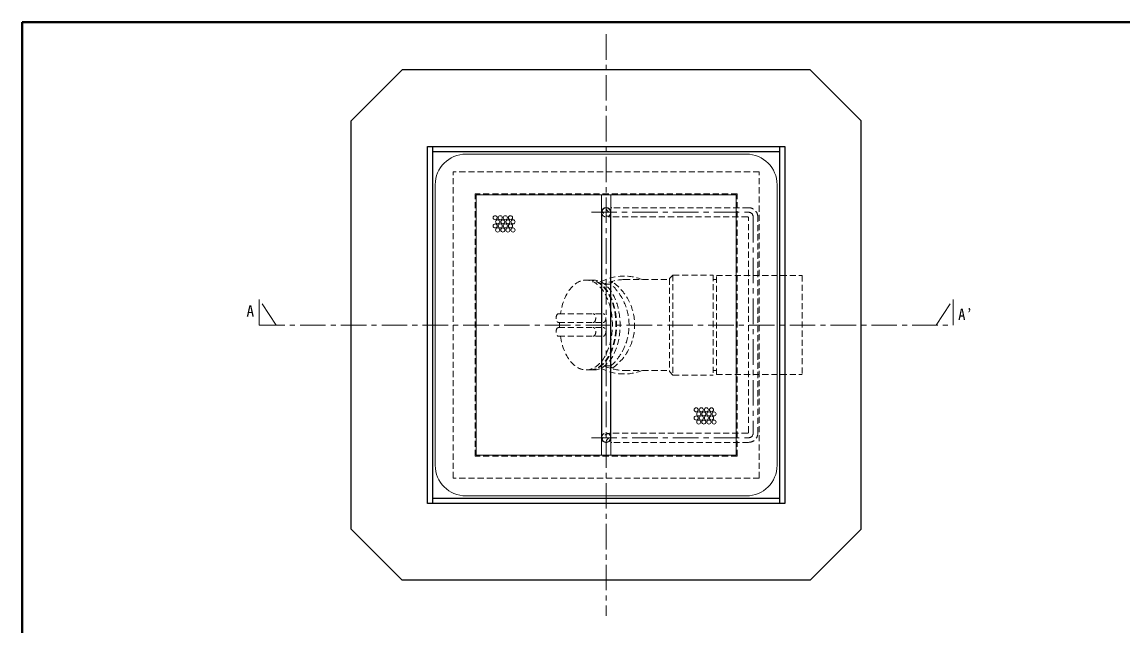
# Model space of a CAD drawing. Units: millimetres at full size, sheet at 1:5; details may follow other scales. Extents: x -1033 to 992, y -707 to 698.
# Drawn here: x -1033 to 46, y 106 to 698 of the extents above; entities that cross this region are included whole.
import ezdxf
from ezdxf.enums import TextEntityAlignment as Align

# ---------------------------------------------------------------- set-up
doc = ezdxf.new("R2010")
doc.units = ezdxf.units.MM
doc.header["$LTSCALE"] = 5
doc.linetypes.add('CHAIN1', pattern=[8, 5, -1, 1, -1])
doc.linetypes.add('DASHED1', pattern=[1.8, 1.2, -0.6])
doc.layers.add('0-0_ﾚｲﾔ1', color=7, linetype='Continuous', lineweight=18)
doc.styles.add('ＭＳ ゴシック', font='')
doc.styles.get('ＭＳ ゴシック').set_extended_font_data('MS Gothic')

msp = doc.modelspace()

# ---------------------------------------------------------------- linework, layer by layer
at = {"layer": '0-0_ﾚｲﾔ1', "color": 1, "lineweight": 40}
for p in [(-1032.676, -706.654), (992.324, 698.346)]:
    msp.add_line(p, (-1032.676, 698.346), dxfattribs=at)
at = {"layer": '0-0_ﾚｲﾔ1', "color": 4, "linetype": 'CHAIN1', "lineweight": 9}
for p, q in [((-460.176, 686.346), (-460.176, 116.346)), ((-474.676, 511.846), (-320.577, 511.846)), ((-316.077, 507.346), (-316.077, 295.346)), ((-783.51, 401.346), (-800.176, 426.346)), ((-136.843, 401.346), (-120.176, 426.346)), ((-120.176, 426.346), (-120.176, 401.346)), ((-474.676, 290.846), (-320.577, 290.846))]:
    msp.add_line(p, q, dxfattribs=at)
at = {"layer": '0-0_ﾚｲﾔ1', "color": 5, "lineweight": 25}
for p, q in [((-710.176, 601.346), (-660.176, 651.346)), ((-260.176, 651.346), (-660.176, 651.346)), ((-260.176, 651.346), (-210.176, 601.346)), ((-710.176, 201.346), (-710.176, 601.346)), ((-210.176, 201.346), (-210.176, 601.346)), ((-635.176, 576.346), (-285.176, 576.346)), ((-630.176, 226.346), (-630.176, 576.346)), ((-290.176, 576.346), (-290.176, 226.346)), ((-285.176, 576.346), (-285.176, 226.346)), ((-630.176, 571.346), (-290.176, 571.346)), ((-464.676, 511.846), (-464.676, 290.846)), ((-455.676, 290.846), (-455.676, 511.846)), ((-290.176, 231.346), (-630.176, 231.346)), ((-710.176, 201.346), (-660.176, 151.346)), ((-260.176, 151.346), (-210.176, 201.346)), ((-260.176, 151.346), (-660.176, 151.346))]:
    msp.add_line(p, q, dxfattribs=at)
at = {"layer": '0-0_ﾚｲﾔ1'}
for p, q in [((-322.676, 568.846), (-597.676, 568.846)), ((-627.676, 263.846), (-627.676, 538.846)), ((-587.676, 528.846), (-332.676, 528.846)), ((-587.676, 528.846), (-587.676, 273.846)), ((-464.676, 528.846), (-464.676, 511.846)), ((-455.676, 511.846), (-455.676, 528.846)), ((-332.676, 528.846), (-332.676, 273.846)), ((-292.676, 263.846), (-292.676, 538.846)), ((-464.676, 290.846), (-464.676, 273.846)), ((-455.676, 273.846), (-455.676, 290.846)), ((-587.676, 273.846), (-332.676, 273.846)), ((-322.676, 233.846), (-597.676, 233.846))]:
    msp.add_line(p, q, dxfattribs=at)
at = {"layer": '0-0_ﾚｲﾔ1', "linetype": 'DASHED1'}
for p, q in [((-310.176, 551.346), (-610.176, 551.346)), ((-610.176, 251.346), (-610.176, 551.346)), ((-310.176, 251.346), (-310.176, 551.346)), ((-310.176, 251.346), (-610.176, 251.346))]:
    msp.add_line(p, q, dxfattribs=at)
at = {"layer": '0-0_ﾚｲﾔ1', "color": 4, "linetype": 'DASHED1', "lineweight": 9}
for p, q in [((-588.676, 272.846), (-588.676, 529.846)), ((-331.676, 529.846), (-588.676, 529.846)), ((-331.676, 272.846), (-331.676, 529.846)), ((-321.577, 507.346), (-455.676, 507.346)), ((-320.577, 516.346), (-454.676, 516.346)), ((-311.577, 295.346), (-311.577, 507.346)), ((-320.577, 296.346), (-320.577, 506.346)), ((-479.92, 445.346), (-476.502, 445.346)), ((-475.795, 445.346), (-472.377, 445.346)), ((-442.677, 445.846), (-398.177, 445.846)), ((-394.677, 450.346), (-398.177, 446.846)), ((-394.677, 450.346), (-355.177, 450.346)), ((-355.177, 450.346), (-355.177, 352.346)), ((-355.177, 446.071), (-352.177, 446.071)), ((-352.177, 352.846), (-352.177, 449.846)), ((-352.177, 449.846), (-268.177, 449.846)), ((-268.177, 449.846), (-268.177, 352.846)), ((-461.595, 441.346), (-455.515, 441.346)), ((-506.765, 412.346), (-462.975, 412.346)), ((-506.765, 403.846), (-462.975, 403.846)), ((-506.765, 398.846), (-462.975, 398.846)), ((-506.765, 390.346), (-462.975, 390.346)), ((-479.92, 357.346), (-476.502, 357.346)), ((-475.795, 357.346), (-472.377, 357.346)), ((-461.595, 361.346), (-455.515, 361.346)), ((-442.677, 356.846), (-398.177, 356.846)), ((-355.177, 356.621), (-352.177, 356.621)), ((-352.177, 352.846), (-268.177, 352.846)), ((-321.577, 295.346), (-455.676, 295.346)), ((-320.577, 286.346), (-454.676, 286.346)), ((-331.676, 272.846), (-588.676, 272.846))]:
    msp.add_line(p, q, dxfattribs=at)
at = {"layer": '0-0_ﾚｲﾔ1', "color": 5, "lineweight": 25}
msp.add_lwpolyline([(-285.176, 226.346), (-635.176, 226.346), (-635.176, 576.346)], dxfattribs=at)
at = {"layer": '0-0_ﾚｲﾔ1', "color": 4, "linetype": 'DASHED1', "lineweight": 9}
for points in [[(-398.177, 446.846), (-398.177, 355.846), (-394.677, 352.346)], [(-394.677, 450.346), (-394.677, 352.346), (-355.177, 352.346)]]:
    msp.add_lwpolyline(points, dxfattribs=at)
at = {"layer": '0-0_ﾚｲﾔ1', "color": 4, "linetype": 'CHAIN1', "lineweight": 9}
msp.add_lwpolyline([(-800.176, 426.346), (-800.176, 401.346), (-120.176, 401.346)], dxfattribs=at)
at = {"layer": '0-0_ﾚｲﾔ1', "color": 4, "lineweight": 9}
for centre in [(-568.973, 506.467), (-563.973, 506.467), (-558.973, 506.467), (-553.973, 506.467), (-568.973, 498.467), (-566.473, 502.467), (-566.473, 494.467), (-563.973, 498.467), (-561.473, 502.467), (-561.473, 494.467), (-558.973, 498.467), (-556.473, 502.467), (-556.473, 494.467), (-553.973, 498.467), (-551.473, 502.467), (-551.473, 494.467), (-371.921, 318.227), (-369.421, 314.227), (-366.921, 318.227), (-364.421, 314.227), (-361.921, 318.227), (-359.421, 314.227), (-356.921, 318.227), (-354.421, 314.227), (-371.921, 310.227), (-369.421, 306.227), (-366.921, 310.227), (-364.421, 306.227), (-361.921, 310.227), (-359.421, 306.227), (-356.921, 310.227), (-354.421, 306.227)]:
    msp.add_circle(centre, 2, dxfattribs=at)
at = {"layer": '0-0_ﾚｲﾔ1'}
for centre, start, end in [((-597.676, 538.846), 90, 180), ((-322.676, 538.846), 0, 90), ((-597.676, 263.846), 180, 270), ((-322.676, 263.846), 270, 0)]:
    msp.add_arc(centre, 30, start, end, dxfattribs=at)
at = {"layer": '0-0_ﾚｲﾔ1', "color": 4, "linetype": 'DASHED1', "lineweight": 9}
for centre, radius, start, end in [((-455.676, 516.346), 9, 180, 270), ((-454.676, 517.346), 1, 180, 270), ((-321.577, 506.346), 1, 0, 90), ((-320.577, 507.346), 9, 0, 90), ((-442.677, 401.346), 48, 67.98463, 118.13462), ((-442.677, 401.346), 44.5, 90, 115.47773), ((-453.721, 441.544), 1.804, 87.10644, 186.30368), ((-484.27, 401.346), 51.989, 306.11141, 53.88859), ((-491.569, 401.346), 53.851, 312.02999, 47.97001), ((-442.677, 401.346), 48, 241.86538, 292.01537), ((-442.677, 401.346), 44.5, 244.52227, 270), ((-453.721, 361.148), 1.804, 173.69632, 272.89356), ((-455.676, 286.346), 9, 90, 180), ((-321.577, 296.346), 1, 270, 0), ((-320.577, 295.346), 9, 270, 0), ((-454.676, 285.346), 1, 90, 180)]:
    msp.add_arc(centre, radius, start, end, dxfattribs=at)
at = {"layer": '0-0_ﾚｲﾔ1', "color": 5, "lineweight": 25}
for centre, start, end in [((-460.176, 511.846), 0, 180), ((-460.176, 290.846), 180, 0)]:
    msp.add_arc(centre, 4.5, start, end, dxfattribs=at)
at = {"layer": '0-0_ﾚｲﾔ1', "linetype": 'DASHED1'}
for centre, start, end in [((-460.176, 511.846), 180, 0), ((-460.176, 290.846), 0, 180)]:
    msp.add_arc(centre, 4.5, start, end, dxfattribs=at)
at = {"layer": '0-0_ﾚｲﾔ1', "color": 4, "linetype": 'CHAIN1', "lineweight": 9}
for centre, start, end in [((-455.676, 516.346), 180, 270), ((-320.577, 507.346), 0, 90), ((-320.577, 295.346), 270, 0), ((-455.676, 286.346), 90, 180)]:
    msp.add_arc(centre, 4.5, start, end, dxfattribs=at)
at = {"layer": '0-0_ﾚｲﾔ1', "color": 4, "linetype": 'DASHED1', "lineweight": 9}
for centre, major_axis, start_param, end_param in [((-479.92, 401.346), (0, 44), 1.82347658, 7.60130138), ((-476.502, 401.346), (0, 44), 3.14159265, 6.28318531), ((-475.795, 401.346), (0, 44), 3.14159265, 6.28318531), ((-472.377, 401.346), (0, 44), 3.14159265, 6.28318531), ((-506.765, 408.096), (0, 4.25), 6.28318531, 9.42477796), ((-472.875, 408.096), (0, 4.25), 3.14159265, 6.28318531), ((-462.975, 408.096), (0, 4.25), 3.14159265, 6.28318531), ((-479.92, 401.346), (0, 44), 1.51394753, 1.62764512), ((-506.765, 394.596), (0, 4.25), 0, 3.14159265), ((-472.875, 394.596), (0, 4.25), 3.14159265, 6.28318531), ((-462.975, 394.596), (0, 4.25), 3.14159265, 6.28318531)]:
    msp.add_ellipse(centre, major_axis=major_axis, ratio=0.588235, start_param=start_param, end_param=end_param, dxfattribs=at)

# ---------------------------------------------------------------- texts
at = {"layer": '0-0_ﾚｲﾔ1', "style": 'ＭＳ ゴシック'}
msp.add_text('A', height=11, dxfattribs=at).set_placement((-812.676, 406.346), align=Align.BOTTOM_LEFT)
at = {"layer": '0-0_ﾚｲﾔ1', "insert": (-115.176, 406.346), "char_height": 11, "attachment_point": 7, "style": 'ＭＳ ゴシック'}
msp.add_mtext('\\T1.24;\\W0.95;A’', dxfattribs=at)

doc.saveas('drawing.dxf')
